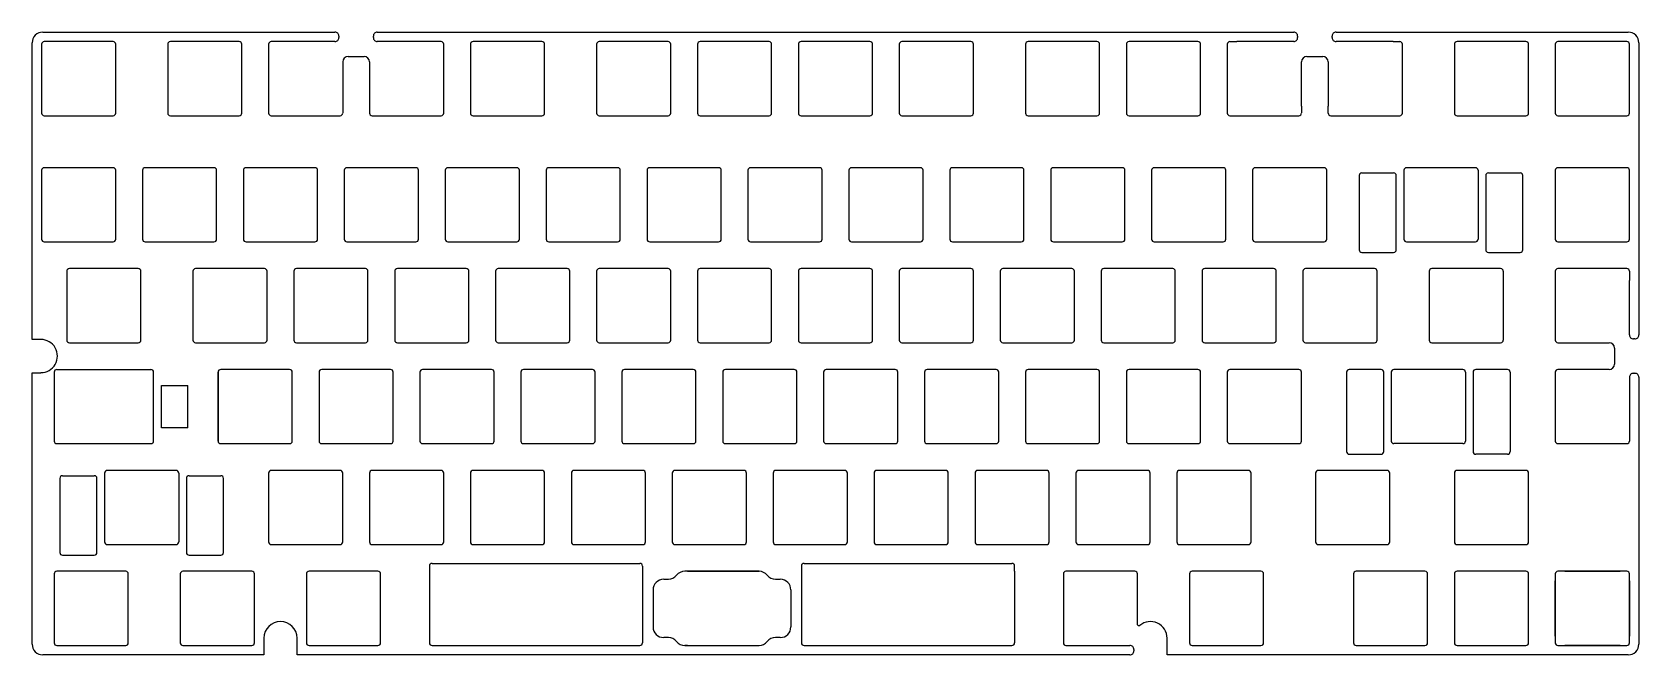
# Model space of a CAD drawing. Extents: x 701 to 1004, y 143 to 261.
import ezdxf

# ---------------------------------------------------------------- set-up
doc = ezdxf.new("R2010")
doc.units = 0
doc.header["$MEASUREMENT"] = 0
doc.layers.get('0').update_dxf_attribs({"linetype": 'CONTINUOUS'})
doc.layers.add('SHAPE2DVIEW', color=7, linetype='CONTINUOUS')
doc.layers.add('VISIBLE', color=7, linetype='CONTINUOUS')

msp = doc.modelspace()

# ---------------------------------------------------------------- linework, layer by layer
for p, q in [((700.56, 243.09), (700.56, 258.64)), ((702.56, 260.64), (718.11, 260.64)), ((718.11, 260.64), (724.37, 260.64)), ((724.37, 260.64), (741.92, 260.64)), ((741.92, 260.64), (743.42, 260.64)), ((743.42, 260.64), (757.72, 260.64)), ((745.2, 258.36), (745.2, 245.36)), ((746.98, 258.86), (745.7, 258.86)), ((757.42, 258.86), (746.98, 258.86)), ((757.72, 258.86), (757.42, 258.86)), ((758.47, 259.89), (758.47, 259.61)), ((764.97, 259.61), (764.97, 259.89)), ((765.72, 260.64), (780.02, 260.64)), ((766.03, 258.86), (765.72, 258.86)), ((776.47, 258.86), (766.03, 258.86)), ((777.75, 258.86), (776.47, 258.86)), ((780.02, 260.64), (781.52, 260.64)), ((781.52, 260.64), (799.07, 260.64)), ((799.07, 260.64), (805.34, 260.64)), ((805.34, 260.64), (822.89, 260.64)), ((822.89, 260.64), (824.39, 260.64)), ((824.39, 260.64), (841.94, 260.64)), ((841.94, 260.64), (843.44, 260.64)), ((843.44, 260.64), (860.99, 260.64)), ((860.99, 260.64), (862.49, 260.64)), ((862.49, 260.64), (880.04, 260.64)), ((880.04, 260.64), (886.3, 260.64)), ((886.3, 260.64), (903.85, 260.64)), ((903.85, 260.64), (905.35, 260.64)), ((905.35, 260.64), (922.9, 260.64)), ((922.9, 260.64), (924.4, 260.64)), ((924.4, 260.64), (938.7, 260.64)), ((926.67, 258.86), (927.95, 258.86)), ((938.7, 258.86), (927.95, 258.86)), ((939.45, 259.89), (939.45, 259.61)), ((945.95, 259.61), (945.95, 259.89)), ((946.7, 260.64), (961, 260.64)), ((957.45, 258.86), (946.7, 258.86)), ((957.45, 258.86), (958.72, 258.86)), ((961, 260.64), (967.26, 260.64)), ((967.26, 260.64), (984.81, 260.64)), ((984.81, 260.64), (986.31, 260.64)), ((986.31, 260.64), (1001.86, 260.64)), ((1003.86, 258.64), (1003.86, 243.09)), ((759.2, 255.03), (759.2, 245.38)), ((760.2, 256.03), (763.25, 256.03)), ((764.25, 255.03), (764.25, 245.36)), ((778.25, 246.64), (778.25, 257.09)), ((926.17, 257.09), (926.17, 246.64)), ((940.17, 246.64), (940.17, 255.03)), ((941.17, 256.03), (944.22, 256.03)), ((945.22, 255.03), (945.22, 246.64)), ((959.22, 246.64), (959.22, 257.09)), ((778.25, 246.64), (778.25, 246.64)), ((940.17, 246.64), (940.17, 246.64)), ((940.17, 246.64), (940.17, 245.38)), ((945.22, 245.36), (945.22, 246.64)), ((959.22, 246.64), (959.22, 246.64)), ((700.56, 236.83), (700.56, 243.09)), ((746.98, 244.86), (757.42, 244.86)), ((766.03, 244.86), (776.47, 244.86)), ((927.95, 244.86), (938.39, 244.86)), ((947, 244.86), (957.44, 244.86)), ((1003.86, 243.09), (1003.86, 236.83)), ((700.56, 219.28), (700.56, 236.83)), ((1003.86, 236.83), (1003.86, 236.83)), ((1003.86, 236.83), (1003.86, 219.28)), ((700.56, 202.62), (700.56, 219.28)), ((1003.86, 219.28), (1003.86, 217.78)), ((1000.31, 216), (989.87, 216)), ((1002.09, 215.5), (1002.09, 213.74)), ((1003.86, 217.78), (1003.86, 203.48)), ((988.09, 214.22), (988.09, 203.78)), ((1002.09, 203.48), (1002.09, 213.74)), ((702.21, 202.62), (700.56, 202.62)), ((988.59, 202), (989.87, 202)), ((989.87, 202), (998.25, 202)), ((999.25, 201), (999.25, 197.95)), ((1003.11, 202.73), (1002.84, 202.73)), ((700.56, 145.08), (700.56, 196.35)), ((700.56, 196.35), (702.21, 196.35)), ((988.09, 195.17), (988.09, 184.73)), ((989.87, 196.95), (988.59, 196.95)), ((998.25, 196.95), (989.87, 196.95)), ((1002.09, 195.48), (1002.09, 183.43)), ((1002.84, 196.23), (1003.11, 196.23)), ((1003.86, 195.48), (1003.86, 181.18)), ((989.87, 182.95), (1000.31, 182.95)), ((1003.86, 181.18), (1003.86, 179.68)), ((1003.86, 179.68), (1003.86, 162.13)), ((1003.86, 162.13), (1003.86, 160.63)), ((775.55, 159.85), (775.55, 145.35)), ((815.78, 159.85), (815.78, 145.35)), ((824.28, 158.85), (823.78, 158.85)), ((837.28, 158.85), (837.78, 158.85)), ((845.78, 159.85), (845.78, 145.35)), ((908.72, 158.85), (895.72, 158.85)), ((909.22, 148.84), (909.22, 158.35)), ((989.87, 158.85), (1000.31, 158.85)), ((1003.86, 160.63), (1003.86, 145.08)), ((817.78, 155.35), (817.78, 148.35)), ((819.78, 157.35), (820.66, 157.35)), ((840.9, 157.35), (841.78, 157.35)), ((843.78, 155.35), (843.78, 148.35)), ((895.22, 157.07), (895.22, 146.63)), ((988.09, 146.63), (988.09, 157.07)), ((1002.09, 157.07), (1002.09, 146.63)), ((909.22, 148.75), (909.22, 148.84)), ((744.3, 146.24), (744.3, 143.08)), ((750.57, 143.08), (750.57, 146.24)), ((820.66, 146.35), (819.78, 146.35)), ((841.78, 146.35), (840.9, 146.35)), ((914.79, 143.08), (914.79, 146.24)), ((1002.09, 146.63), (1002.09, 146.63)), ((702.94, 143.08), (702.56, 143.08)), ((720.49, 143.08), (702.94, 143.08)), ((726.76, 143.08), (720.49, 143.08)), ((744.3, 143.08), (726.76, 143.08)), ((768.12, 143.08), (750.57, 143.08)), ((772, 143.08), (768.12, 143.08)), ((813.8, 143.08), (772, 143.08)), ((802.2, 144.85), (809.52, 144.85)), ((817.24, 143.08), (813.8, 143.08)), ((834.79, 143.08), (817.24, 143.08)), ((824.28, 144.85), (823.78, 144.85)), ((844.33, 143.08), (834.79, 143.08)), ((837.28, 144.85), (837.78, 144.85)), ((883.9, 143.08), (844.33, 143.08)), ((872.43, 144.85), (879.75, 144.85)), ((893.44, 143.08), (883.9, 143.08)), ((907.78, 143.08), (893.44, 143.08)), ((895.72, 144.85), (897, 144.85)), ((897, 144.85), (907.78, 144.85)), ((908.53, 144.1), (908.53, 143.83)), ((917.25, 143.08), (914.79, 143.08)), ((934.8, 143.08), (917.25, 143.08)), ((948.21, 143.08), (934.8, 143.08)), ((965.76, 143.08), (948.21, 143.08)), ((967.26, 143.08), (965.76, 143.08)), ((984.81, 143.08), (967.26, 143.08)), ((986.31, 143.08), (984.81, 143.08)), ((1001.86, 143.08), (986.31, 143.08)), ((1000.31, 144.85), (989.87, 144.85))]:
    msp.add_line(p, q)
at = {"linetype": 'Continuous'}
for p, q in [((705.22, 196.95), (722.98, 196.95)), ((735.67, 183.45), (735.67, 196.45)), ((724.98, 185.95), (724.98, 193.95)), ((724.98, 193.95), (729.98, 193.95)), ((729.98, 185.95), (729.98, 193.95)), ((729.98, 185.95), (724.98, 185.95)), ((705.22, 182.95), (722.98, 182.95)), ((776.05, 160.35), (815.28, 160.35)), ((824.28, 158.85), (837.28, 158.85)), ((846.28, 160.35), (885.51, 160.35)), ((886.01, 158.85), (886.01, 145.35)), ((776.05, 144.85), (802.2, 144.85)), ((809.52, 144.85), (815.28, 144.85)), ((846.28, 144.85), (872.43, 144.85)), ((879.75, 144.85), (885.51, 144.85))]:
    msp.add_line(p, q, dxfattribs=at)
at = {"color": 0}
for p, q in [((837.78, 158.85), (823.78, 158.85)), ((823.78, 144.85), (837.78, 144.85))]:
    msp.add_line(p, q, dxfattribs=at)
for centre, radius, start, end in [((702.56, 258.64), 2, 89.9972, 180.0028), ((757.72, 259.89), 0.75, 359.9995, 90.0005), ((757.72, 259.61), 0.75, 269.9995, 0.0005), ((765.72, 259.89), 0.75, 89.9995, 180.0005), ((765.72, 259.61), 0.75, 179.9995, 270.0005), ((938.7, 259.89), 0.75, 359.9995, 90.0005), ((938.7, 259.61), 0.75, 269.9995, 0.0005), ((946.7, 259.89), 0.75, 89.9995, 180.0005), ((946.7, 259.61), 0.75, 179.9995, 270.0005), ((1001.86, 258.64), 2, 359.9997, 90.0037), ((760.2, 255.03), 1, 90.003, 179.997), ((763.25, 255.03), 1, 0.0022, 89.9978), ((941.17, 255.03), 1, 90.003, 179.997), ((944.22, 255.03), 1, 0.0031, 89.9987), ((1002.84, 203.48), 0.75, 179.9995, 270.0005), ((1003.11, 203.48), 0.75, 269.9995, 0.0005), ((702.21, 199.49), 3.13, 269.9978, 90.0022), ((998.25, 201), 1, 0.0022, 89.9978), ((998.25, 197.95), 1, 270.0014, 359.9986), ((1002.84, 195.48), 0.75, 89.9995, 180.0005), ((1003.11, 195.48), 0.75, 359.9995, 90.0005), ((820.66, 159.35), 2, 270, 321.3178), ((823.78, 156.85), 2, 90, 141.3178), ((837.78, 156.85), 2, 38.6822, 90), ((840.9, 159.35), 2, 218.6822, 270), ((819.78, 155.35), 2, 90, 180), ((841.78, 155.35), 2, 0, 90), ((747.44, 146.24), 3.13, 359.9989, 179.9967), ((909.51, 148.98), 0.362, 218.5627, 293.3495), ((911.66, 146.24), 3.13, 359.9996, 129.9465), ((819.78, 148.35), 2, 180, 270), ((820.66, 144.35), 2, 38.6822, 90), ((823.78, 146.85), 2, 218.6822, 270), ((837.78, 146.85), 2, 270, 321.3178), ((840.9, 144.35), 2, 90, 141.3178), ((841.78, 148.35), 2, 270, 0), ((702.56, 145.08), 2, 179.9988, 270.0047), ((907.78, 144.1), 0.75, 359.9995, 90.0005), ((907.78, 143.83), 0.75, 269.9995, 0.0005), ((1001.86, 145.08), 2, 269.9986, 0.0014)]:
    msp.add_arc(centre, radius, start, end)
at = {"layer": 'SHAPE2DVIEW'}
for p, q in [((702.34, 258.36), (702.34, 245.36)), ((715.84, 258.86), (702.84, 258.86)), ((716.34, 245.36), (716.34, 258.36)), ((726.15, 258.36), (726.15, 245.36)), ((739.65, 258.86), (726.65, 258.86)), ((740.15, 245.36), (740.15, 258.36)), ((778.25, 245.36), (778.25, 258.36)), ((783.3, 258.36), (783.3, 245.36)), ((796.8, 258.86), (783.8, 258.86)), ((797.3, 245.36), (797.3, 258.36)), ((807.11, 258.36), (807.11, 245.36)), ((820.61, 258.86), (807.61, 258.86)), ((821.11, 245.36), (821.11, 258.36)), ((826.16, 258.36), (826.16, 245.36)), ((839.66, 258.86), (826.66, 258.86)), ((840.16, 245.36), (840.16, 258.36)), ((845.21, 258.36), (845.21, 245.36)), ((858.71, 258.86), (845.71, 258.86)), ((859.21, 245.36), (859.21, 258.36)), ((864.26, 258.36), (864.26, 245.36)), ((877.76, 258.86), (864.76, 258.86)), ((878.26, 245.36), (878.26, 258.36)), ((888.07, 258.36), (888.07, 245.36)), ((901.57, 258.86), (888.57, 258.86)), ((902.07, 245.36), (902.07, 258.36)), ((907.12, 258.36), (907.12, 245.36)), ((920.62, 258.86), (907.62, 258.86)), ((921.12, 245.36), (921.12, 258.36)), ((926.17, 258.36), (926.17, 245.36)), ((959.22, 245.36), (959.22, 258.36)), ((969.04, 258.36), (969.04, 245.36)), ((982.54, 258.86), (969.54, 258.86)), ((983.04, 245.36), (983.04, 258.36)), ((988.09, 258.36), (988.09, 245.36)), ((1001.59, 258.86), (988.59, 258.86)), ((1002.09, 245.36), (1002.09, 258.36)), ((702.84, 244.86), (715.84, 244.86)), ((726.65, 244.86), (739.65, 244.86)), ((745.7, 244.86), (758.7, 244.86)), ((764.75, 244.86), (777.75, 244.86)), ((783.8, 244.86), (796.8, 244.86)), ((807.61, 244.86), (820.61, 244.86)), ((826.66, 244.86), (839.66, 244.86)), ((845.71, 244.86), (858.71, 244.86)), ((864.76, 244.86), (877.76, 244.86)), ((888.57, 244.86), (901.57, 244.86)), ((907.62, 244.86), (920.62, 244.86)), ((926.67, 244.86), (939.67, 244.86)), ((945.72, 244.86), (958.72, 244.86)), ((969.54, 244.86), (982.54, 244.86)), ((988.59, 244.86), (1001.59, 244.86)), ((702.34, 234.55), (702.34, 221.55)), ((715.84, 235.05), (702.84, 235.05)), ((716.34, 221.55), (716.34, 234.55)), ((721.39, 234.55), (721.39, 221.55)), ((734.89, 235.05), (721.89, 235.05)), ((735.39, 221.55), (735.39, 234.55)), ((740.44, 234.55), (740.44, 221.55)), ((753.94, 235.05), (740.94, 235.05)), ((754.44, 221.55), (754.44, 234.55)), ((759.49, 234.55), (759.49, 221.55)), ((772.99, 235.05), (759.99, 235.05)), ((773.49, 221.55), (773.49, 234.55)), ((778.54, 234.55), (778.54, 221.55)), ((792.04, 235.05), (779.04, 235.05)), ((792.54, 221.55), (792.54, 234.55)), ((797.59, 234.55), (797.59, 221.55)), ((811.09, 235.05), (798.09, 235.05)), ((811.59, 221.55), (811.59, 234.55)), ((816.64, 234.55), (816.64, 221.55)), ((830.14, 235.05), (817.14, 235.05)), ((830.64, 221.55), (830.64, 234.55)), ((835.69, 234.55), (835.69, 221.55)), ((849.19, 235.05), (836.19, 235.05)), ((849.69, 221.55), (849.69, 234.55)), ((854.74, 234.55), (854.74, 221.55)), ((868.24, 235.05), (855.24, 235.05)), ((868.74, 221.55), (868.74, 234.55)), ((873.79, 234.55), (873.79, 221.55)), ((887.29, 235.05), (874.29, 235.05)), ((887.79, 221.55), (887.79, 234.55)), ((892.84, 234.55), (892.84, 221.55)), ((906.34, 235.05), (893.34, 235.05)), ((906.84, 221.55), (906.84, 234.55)), ((911.89, 234.55), (911.89, 221.55)), ((925.39, 235.05), (912.39, 235.05)), ((925.89, 221.55), (925.89, 234.55)), ((930.94, 234.55), (930.94, 221.55)), ((944.44, 235.05), (931.44, 235.05)), ((944.94, 221.55), (944.94, 234.55)), ((951.07, 233.55), (951.07, 219.55)), ((951.57, 234.05), (957.57, 234.05)), ((958.07, 219.55), (958.07, 233.55)), ((959.51, 234.55), (959.51, 221.55)), ((973.01, 235.05), (960.01, 235.05)), ((973.51, 234.55), (973.51, 221.55)), ((974.95, 233.55), (974.95, 219.55)), ((975.45, 234.05), (981.45, 234.05)), ((981.95, 219.55), (981.95, 233.55)), ((988.09, 234.55), (988.09, 221.55)), ((1001.59, 235.05), (988.59, 235.05)), ((1002.09, 221.55), (1002.09, 234.55)), ((702.84, 221.05), (715.84, 221.05)), ((721.89, 221.05), (734.89, 221.05)), ((740.94, 221.05), (753.94, 221.05)), ((759.99, 221.05), (772.99, 221.05)), ((779.04, 221.05), (792.04, 221.05)), ((798.09, 221.05), (811.09, 221.05)), ((817.14, 221.05), (830.14, 221.05)), ((836.19, 221.05), (849.19, 221.05)), ((855.24, 221.05), (868.24, 221.05)), ((874.29, 221.05), (887.29, 221.05)), ((893.34, 221.05), (906.34, 221.05)), ((912.39, 221.05), (925.39, 221.05)), ((931.44, 221.05), (944.44, 221.05)), ((951.57, 219.05), (957.57, 219.05)), ((960.01, 221.05), (973.01, 221.05)), ((975.45, 219.05), (981.45, 219.05)), ((988.59, 221.05), (1001.59, 221.05)), ((707.1, 215.5), (707.1, 202.5)), ((720.6, 216), (707.6, 216)), ((721.1, 202.5), (721.1, 215.5)), ((730.91, 215.5), (730.91, 202.5)), ((744.41, 216), (731.41, 216)), ((744.91, 202.5), (744.91, 215.5)), ((749.96, 215.5), (749.96, 202.5)), ((763.46, 216), (750.46, 216)), ((763.96, 202.5), (763.96, 215.5)), ((769.01, 215.5), (769.01, 202.5)), ((782.51, 216), (769.51, 216)), ((783.01, 202.5), (783.01, 215.5)), ((788.06, 215.5), (788.06, 202.5)), ((801.56, 216), (788.56, 216)), ((802.06, 202.5), (802.06, 215.5)), ((807.11, 215.5), (807.11, 202.5)), ((820.61, 216), (807.61, 216)), ((821.11, 202.5), (821.11, 215.5)), ((826.16, 215.5), (826.16, 202.5)), ((839.66, 216), (826.66, 216)), ((840.16, 202.5), (840.16, 215.5)), ((845.21, 215.5), (845.21, 202.5)), ((858.71, 216), (845.71, 216)), ((859.21, 202.5), (859.21, 215.5)), ((864.26, 215.5), (864.26, 202.5)), ((877.76, 216), (864.76, 216)), ((878.26, 202.5), (878.26, 215.5)), ((883.31, 215.5), (883.31, 202.5)), ((896.81, 216), (883.81, 216)), ((897.31, 202.5), (897.31, 215.5)), ((902.36, 215.5), (902.36, 202.5)), ((915.86, 216), (902.86, 216)), ((916.36, 202.5), (916.36, 215.5)), ((921.41, 215.5), (921.41, 202.5)), ((934.91, 216), (921.91, 216)), ((935.41, 202.5), (935.41, 215.5)), ((940.46, 215.5), (940.46, 202.5)), ((953.96, 216), (940.96, 216)), ((954.46, 202.5), (954.46, 215.5)), ((964.27, 215.5), (964.27, 202.5)), ((977.77, 216), (964.77, 216)), ((978.27, 215.5), (978.27, 202.5)), ((988.09, 215.5), (988.09, 202.5)), ((1001.59, 216), (988.59, 216)), ((707.6, 202), (720.6, 202)), ((731.41, 202), (744.41, 202)), ((750.46, 202), (763.46, 202)), ((769.51, 202), (782.51, 202)), ((788.56, 202), (801.56, 202)), ((807.61, 202), (820.61, 202)), ((826.66, 202), (839.66, 202)), ((845.71, 202), (858.71, 202)), ((864.76, 202), (877.76, 202)), ((883.81, 202), (896.81, 202)), ((902.86, 202), (915.86, 202)), ((921.91, 202), (934.91, 202)), ((940.96, 202), (953.96, 202)), ((964.77, 202), (977.77, 202)), ((723.48, 183.45), (723.48, 196.45)), ((735.67, 196.45), (735.67, 183.45)), ((749.17, 196.95), (736.17, 196.95)), ((749.67, 183.45), (749.67, 196.45)), ((754.72, 196.45), (754.72, 183.45)), ((768.22, 196.95), (755.22, 196.95)), ((768.72, 183.45), (768.72, 196.45)), ((773.77, 196.45), (773.77, 183.45)), ((787.27, 196.95), (774.27, 196.95)), ((787.77, 183.45), (787.77, 196.45)), ((792.82, 196.45), (792.82, 183.45)), ((806.32, 196.95), (793.32, 196.95)), ((806.82, 183.45), (806.82, 196.45)), ((811.87, 196.45), (811.87, 183.45)), ((825.37, 196.95), (812.37, 196.95)), ((825.87, 183.45), (825.87, 196.45)), ((830.92, 196.45), (830.92, 183.45)), ((844.42, 196.95), (831.42, 196.95)), ((844.92, 183.45), (844.92, 196.45)), ((849.97, 196.45), (849.97, 183.45)), ((863.47, 196.95), (850.47, 196.95)), ((863.97, 183.45), (863.97, 196.45)), ((869.02, 196.45), (869.02, 183.45)), ((882.52, 196.95), (869.52, 196.95)), ((883.02, 183.45), (883.02, 196.45)), ((888.07, 196.45), (888.07, 183.45)), ((901.57, 196.95), (888.57, 196.95)), ((902.07, 183.45), (902.07, 196.45)), ((907.12, 196.45), (907.12, 183.45)), ((920.62, 196.95), (907.62, 196.95)), ((921.12, 183.45), (921.12, 196.45)), ((926.17, 196.45), (926.17, 183.45)), ((939.67, 196.95), (926.67, 196.95)), ((940.17, 183.45), (940.17, 196.45)), ((948.69, 196.45), (948.69, 181.45)), ((955.19, 196.95), (949.19, 196.95)), ((955.69, 181.45), (955.69, 196.45)), ((957.13, 196.45), (957.13, 183.45)), ((970.63, 196.95), (957.63, 196.95)), ((971.13, 196.45), (971.13, 183.45)), ((972.57, 196.45), (972.57, 181.45)), ((979.07, 196.95), (973.07, 196.95)), ((979.57, 196.45), (979.57, 181.45)), ((988.09, 196.45), (988.09, 183.45)), ((736.17, 182.95), (749.17, 182.95)), ((755.22, 182.95), (768.22, 182.95)), ((774.27, 182.95), (787.27, 182.95)), ((793.32, 182.95), (806.32, 182.95)), ((812.37, 182.95), (825.37, 182.95)), ((831.42, 182.95), (844.42, 182.95)), ((850.47, 182.95), (863.47, 182.95)), ((869.52, 182.95), (882.52, 182.95)), ((888.57, 182.95), (901.57, 182.95)), ((907.62, 182.95), (920.62, 182.95)), ((926.67, 182.95), (939.67, 182.95)), ((970.63, 182.95), (957.63, 182.95)), ((988.59, 182.95), (1001.59, 182.95)), ((949.19, 180.95), (955.19, 180.95)), ((979.07, 180.95), (973.07, 180.95)), ((705.8, 176.4), (705.8, 162.4)), ((706.3, 176.9), (712.3, 176.9)), ((712.8, 162.4), (712.8, 176.4)), ((714.24, 177.4), (714.24, 164.4)), ((727.74, 177.9), (714.74, 177.9)), ((728.24, 177.4), (728.24, 164.4)), ((729.68, 176.4), (729.68, 162.4)), ((730.18, 176.9), (736.18, 176.9)), ((736.68, 162.4), (736.68, 176.4)), ((745.2, 177.4), (745.2, 164.4)), ((758.7, 177.9), (745.7, 177.9)), ((759.2, 164.4), (759.2, 177.4)), ((764.25, 177.4), (764.25, 164.4)), ((777.75, 177.9), (764.75, 177.9)), ((778.25, 164.4), (778.25, 177.4)), ((783.3, 177.4), (783.3, 164.4)), ((796.8, 177.9), (783.8, 177.9)), ((797.3, 164.4), (797.3, 177.4)), ((802.35, 177.4), (802.35, 164.4)), ((815.85, 177.9), (802.85, 177.9)), ((816.35, 164.4), (816.35, 177.4)), ((821.4, 177.4), (821.4, 164.4)), ((834.9, 177.9), (821.9, 177.9)), ((835.4, 164.4), (835.4, 177.4)), ((840.45, 177.4), (840.45, 164.4)), ((853.95, 177.9), (840.95, 177.9)), ((854.45, 164.4), (854.45, 177.4)), ((859.5, 177.4), (859.5, 164.4)), ((873, 177.9), (860, 177.9)), ((873.5, 164.4), (873.5, 177.4)), ((878.55, 177.4), (878.55, 164.4)), ((892.05, 177.9), (879.05, 177.9)), ((892.55, 164.4), (892.55, 177.4)), ((897.6, 177.4), (897.6, 164.4)), ((911.1, 177.9), (898.1, 177.9)), ((911.6, 164.4), (911.6, 177.4)), ((916.65, 177.4), (916.65, 164.4)), ((930.15, 177.9), (917.15, 177.9)), ((930.65, 164.4), (930.65, 177.4)), ((942.84, 177.4), (942.84, 164.4)), ((956.34, 177.9), (943.34, 177.9)), ((956.84, 164.4), (956.84, 177.4)), ((969.04, 177.4), (969.04, 164.4)), ((982.54, 177.9), (969.54, 177.9)), ((983.04, 164.4), (983.04, 177.4)), ((714.74, 163.9), (727.74, 163.9)), ((745.7, 163.9), (758.7, 163.9)), ((764.75, 163.9), (777.75, 163.9)), ((783.8, 163.9), (796.8, 163.9)), ((802.85, 163.9), (815.85, 163.9)), ((821.9, 163.9), (834.9, 163.9)), ((840.95, 163.9), (853.95, 163.9)), ((860, 163.9), (873, 163.9)), ((879.05, 163.9), (892.05, 163.9)), ((898.1, 163.9), (911.1, 163.9)), ((917.15, 163.9), (930.15, 163.9)), ((943.34, 163.9), (956.34, 163.9)), ((969.54, 163.9), (982.54, 163.9)), ((706.3, 161.9), (712.3, 161.9)), ((730.18, 161.9), (736.18, 161.9)), ((704.72, 158.35), (704.72, 145.35)), ((718.22, 158.85), (705.22, 158.85)), ((718.72, 145.35), (718.72, 158.35)), ((728.53, 158.35), (728.53, 145.35)), ((742.03, 158.85), (729.03, 158.85)), ((742.53, 145.35), (742.53, 158.35)), ((752.34, 158.35), (752.34, 145.35)), ((765.84, 158.85), (752.84, 158.85)), ((766.34, 145.35), (766.34, 158.35)), ((837.28, 158.85), (824.28, 158.85)), ((895.22, 158.35), (895.22, 145.35)), ((919.03, 158.35), (919.03, 145.35)), ((932.53, 158.85), (919.53, 158.85)), ((933.03, 145.35), (933.03, 158.35)), ((949.99, 158.35), (949.99, 145.35)), ((963.49, 158.85), (950.49, 158.85)), ((963.99, 145.35), (963.99, 158.35)), ((969.04, 158.35), (969.04, 145.35)), ((982.54, 158.85), (969.54, 158.85)), ((983.04, 145.35), (983.04, 158.35)), ((988.09, 158.35), (988.09, 145.35)), ((1001.59, 158.85), (988.59, 158.85)), ((1002.09, 145.35), (1002.09, 158.35)), ((705.22, 144.85), (718.22, 144.85)), ((729.03, 144.85), (742.03, 144.85)), ((752.84, 144.85), (765.84, 144.85)), ((824.28, 144.85), (837.28, 144.85)), ((919.53, 144.85), (932.53, 144.85)), ((950.49, 144.85), (963.49, 144.85)), ((969.54, 144.85), (982.54, 144.85)), ((988.59, 144.85), (1001.59, 144.85))]:
    msp.add_line(p, q, dxfattribs=at)
for centre, start, end in [((702.84, 258.36), 90, 180), ((715.84, 258.36), 0, 90), ((726.65, 258.36), 90, 180), ((739.65, 258.36), 0, 90), ((745.7, 258.36), 90, 180), ((777.75, 258.36), 0, 90), ((783.8, 258.36), 90, 180), ((796.8, 258.36), 0, 90), ((807.61, 258.36), 90, 180), ((820.61, 258.36), 0, 90), ((826.66, 258.36), 90, 180), ((839.66, 258.36), 0, 90), ((845.71, 258.36), 90, 180), ((858.71, 258.36), 0, 90), ((864.76, 258.36), 90, 180), ((877.76, 258.36), 0, 90), ((888.57, 258.36), 90, 180), ((901.57, 258.36), 0, 90), ((907.62, 258.36), 90, 180), ((920.62, 258.36), 0, 90), ((926.67, 258.36), 90, 180), ((958.72, 258.36), 0, 90), ((969.54, 258.36), 90, 180), ((982.54, 258.36), 0, 90), ((988.59, 258.36), 90, 180), ((1001.59, 258.36), 0, 90), ((702.84, 245.36), 180, 270), ((715.84, 245.36), 270, 0), ((726.65, 245.36), 180, 270), ((739.65, 245.36), 270, 0), ((745.7, 245.36), 180, 270), ((758.7, 245.36), 270, 0), ((764.75, 245.36), 180, 270), ((777.75, 245.36), 270, 0), ((783.8, 245.36), 180, 270), ((796.8, 245.36), 270, 0), ((807.61, 245.36), 180, 270), ((820.61, 245.36), 270, 0), ((826.66, 245.36), 180, 270), ((839.66, 245.36), 270, 0), ((845.71, 245.36), 180, 270), ((858.71, 245.36), 270, 0), ((864.76, 245.36), 180, 270), ((877.76, 245.36), 270, 0), ((888.57, 245.36), 180, 270), ((901.57, 245.36), 270, 0), ((907.62, 245.36), 180, 270), ((920.62, 245.36), 270, 0), ((926.67, 245.36), 180, 270), ((939.67, 245.36), 270, 0), ((945.72, 245.36), 180, 270), ((958.72, 245.36), 270, 0), ((969.54, 245.36), 180, 270), ((982.54, 245.36), 270, 0), ((988.59, 245.36), 180, 270), ((1001.59, 245.36), 270, 0), ((702.84, 234.55), 90, 180), ((715.84, 234.55), 0, 90), ((721.89, 234.55), 90, 180), ((734.89, 234.55), 0, 90), ((740.94, 234.55), 90, 180), ((753.94, 234.55), 0, 90), ((759.99, 234.55), 90, 180), ((772.99, 234.55), 0, 90), ((779.04, 234.55), 90, 180), ((792.04, 234.55), 0, 90), ((798.09, 234.55), 90, 180), ((811.09, 234.55), 0, 90), ((817.14, 234.55), 90, 180), ((830.14, 234.55), 0, 90), ((836.19, 234.55), 90, 180), ((849.19, 234.55), 0, 90), ((855.24, 234.55), 90, 180), ((868.24, 234.55), 0, 90), ((874.29, 234.55), 90, 180), ((887.29, 234.55), 0, 90), ((893.34, 234.55), 90, 180), ((906.34, 234.55), 0, 90), ((912.39, 234.55), 90, 180), ((925.39, 234.55), 0, 90), ((931.44, 234.55), 90, 180), ((944.44, 234.55), 0, 90), ((951.57, 233.55), 90, 180), ((957.57, 233.55), 0, 90), ((960.01, 234.55), 90, 180), ((973.01, 234.55), 0, 90), ((975.45, 233.55), 90, 180), ((981.45, 233.55), 0, 90), ((988.59, 234.55), 90, 180), ((1001.59, 234.55), 0, 90), ((702.84, 221.55), 180, 270), ((715.84, 221.55), 270, 0), ((721.89, 221.55), 180, 270), ((734.89, 221.55), 270, 0), ((740.94, 221.55), 180, 270), ((753.94, 221.55), 270, 0), ((759.99, 221.55), 180, 270), ((772.99, 221.55), 270, 0), ((779.04, 221.55), 180, 270), ((792.04, 221.55), 270, 0), ((798.09, 221.55), 180, 270), ((811.09, 221.55), 270, 0), ((817.14, 221.55), 180, 270), ((830.14, 221.55), 270, 0), ((836.19, 221.55), 180, 270), ((849.19, 221.55), 270, 0), ((855.24, 221.55), 180, 270), ((868.24, 221.55), 270, 0), ((874.29, 221.55), 180, 270), ((887.29, 221.55), 270, 0), ((893.34, 221.55), 180, 270), ((906.34, 221.55), 270, 0), ((912.39, 221.55), 180, 270), ((925.39, 221.55), 270, 0), ((931.44, 221.55), 180, 270), ((944.44, 221.55), 270, 0), ((960.01, 221.55), 180, 270), ((973.01, 221.55), 270, 0), ((988.59, 221.55), 180, 270), ((1001.59, 221.55), 270, 0), ((951.57, 219.55), 180, 270), ((957.57, 219.55), 270, 0), ((975.45, 219.55), 180, 270), ((981.45, 219.55), 270, 0), ((707.6, 215.5), 90, 180), ((720.6, 215.5), 0, 90), ((731.41, 215.5), 90, 180), ((744.41, 215.5), 0, 90), ((750.46, 215.5), 90, 180), ((763.46, 215.5), 0, 90), ((769.51, 215.5), 90, 180), ((782.51, 215.5), 0, 90), ((788.56, 215.5), 90, 180), ((801.56, 215.5), 0, 90), ((807.61, 215.5), 90, 180), ((820.61, 215.5), 0, 90), ((826.66, 215.5), 90, 180), ((839.66, 215.5), 0, 90), ((845.71, 215.5), 90, 180), ((858.71, 215.5), 0, 90), ((864.76, 215.5), 90, 180), ((877.76, 215.5), 0, 90), ((883.81, 215.5), 90, 180), ((896.81, 215.5), 0, 90), ((902.86, 215.5), 90, 180), ((915.86, 215.5), 0, 90), ((921.91, 215.5), 90, 180), ((934.91, 215.5), 0, 90), ((940.96, 215.5), 90, 180), ((953.96, 215.5), 0, 90), ((964.77, 215.5), 90, 180), ((977.77, 215.5), 0, 90), ((988.59, 215.5), 90, 180), ((1001.59, 215.5), 0, 90), ((707.6, 202.5), 180, 270), ((720.6, 202.5), 270, 0), ((731.41, 202.5), 180, 270), ((744.41, 202.5), 270, 0), ((750.46, 202.5), 180, 270), ((763.46, 202.5), 270, 0), ((769.51, 202.5), 180, 270), ((782.51, 202.5), 270, 0), ((788.56, 202.5), 180, 270), ((801.56, 202.5), 270, 0), ((807.61, 202.5), 180, 270), ((820.61, 202.5), 270, 0), ((826.66, 202.5), 180, 270), ((839.66, 202.5), 270, 0), ((845.71, 202.5), 180, 270), ((858.71, 202.5), 270, 0), ((864.76, 202.5), 180, 270), ((877.76, 202.5), 270, 0), ((883.81, 202.5), 180, 270), ((896.81, 202.5), 270, 0), ((902.86, 202.5), 180, 270), ((915.86, 202.5), 270, 0), ((921.91, 202.5), 180, 270), ((934.91, 202.5), 270, 0), ((940.96, 202.5), 180, 270), ((953.96, 202.5), 270, 0), ((964.77, 202.5), 180, 270), ((977.77, 202.5), 270, 0), ((988.59, 202.5), 180, 270), ((722.98, 196.45), 0, 90), ((736.17, 196.45), 90, 180), ((749.17, 196.45), 0, 90), ((755.22, 196.45), 90, 180), ((768.22, 196.45), 0, 90), ((774.27, 196.45), 90, 180), ((787.27, 196.45), 0, 90), ((793.32, 196.45), 90, 180), ((806.32, 196.45), 0, 90), ((812.37, 196.45), 90, 180), ((825.37, 196.45), 0, 90), ((831.42, 196.45), 90, 180), ((844.42, 196.45), 0, 90), ((850.47, 196.45), 90, 180), ((863.47, 196.45), 0, 90), ((869.52, 196.45), 90, 180), ((882.52, 196.45), 0, 90), ((888.57, 196.45), 90, 180), ((901.57, 196.45), 0, 90), ((907.62, 196.45), 90, 180), ((920.62, 196.45), 0, 90), ((926.67, 196.45), 90, 180), ((939.67, 196.45), 0, 90), ((949.19, 196.45), 90, 180), ((955.19, 196.45), 0, 90), ((957.63, 196.45), 90, 180), ((970.63, 196.45), 0, 90), ((973.07, 196.45), 90, 180), ((979.07, 196.45), 0, 90), ((988.59, 196.45), 90, 180), ((722.98, 183.45), 270, 0), ((736.17, 183.45), 180, 270), ((749.17, 183.45), 270, 0), ((755.22, 183.45), 180, 270), ((768.22, 183.45), 270, 0), ((774.27, 183.45), 180, 270), ((787.27, 183.45), 270, 0), ((793.32, 183.45), 180, 270), ((806.32, 183.45), 270, 0), ((812.37, 183.45), 180, 270), ((825.37, 183.45), 270, 0), ((831.42, 183.45), 180, 270), ((844.42, 183.45), 270, 0), ((850.47, 183.45), 180, 270), ((863.47, 183.45), 270, 0), ((869.52, 183.45), 180, 270), ((882.52, 183.45), 270, 0), ((888.57, 183.45), 180, 270), ((901.57, 183.45), 270, 0), ((907.62, 183.45), 180, 270), ((920.62, 183.45), 270, 0), ((926.67, 183.45), 180, 270), ((939.67, 183.45), 270, 0), ((957.63, 183.45), 180, 270), ((970.63, 183.45), 270, 0), ((988.59, 183.45), 180, 270), ((1001.59, 183.45), 270, 0), ((949.19, 181.45), 180, 270), ((955.19, 181.45), 270, 0), ((973.07, 181.45), 180, 270), ((979.07, 181.45), 270, 0), ((706.3, 176.4), 90, 180), ((712.3, 176.4), 0, 90), ((714.74, 177.4), 90, 180), ((727.74, 177.4), 0, 90), ((730.18, 176.4), 90, 180), ((736.18, 176.4), 0, 90), ((745.7, 177.4), 90, 180), ((758.7, 177.4), 0, 90), ((764.75, 177.4), 90, 180), ((777.75, 177.4), 0, 90), ((783.8, 177.4), 90, 180), ((796.8, 177.4), 0, 90), ((802.85, 177.4), 90, 180), ((815.85, 177.4), 0, 90), ((821.9, 177.4), 90, 180), ((834.9, 177.4), 0, 90), ((840.95, 177.4), 90, 180), ((853.95, 177.4), 0, 90), ((860, 177.4), 90, 180), ((873, 177.4), 0, 90), ((879.05, 177.4), 90, 180), ((892.05, 177.4), 0, 90), ((898.1, 177.4), 90, 180), ((911.1, 177.4), 0, 90), ((917.15, 177.4), 90, 180), ((930.15, 177.4), 0, 90), ((943.34, 177.4), 90, 180), ((956.34, 177.4), 0, 90), ((969.54, 177.4), 90, 180), ((982.54, 177.4), 0, 90), ((714.74, 164.4), 180, 270), ((727.74, 164.4), 270, 0), ((745.7, 164.4), 180, 270), ((758.7, 164.4), 270, 0), ((764.75, 164.4), 180, 270), ((777.75, 164.4), 270, 0), ((783.8, 164.4), 180, 270), ((796.8, 164.4), 270, 0), ((802.85, 164.4), 180, 270), ((815.85, 164.4), 270, 0), ((821.9, 164.4), 180, 270), ((834.9, 164.4), 270, 0), ((840.95, 164.4), 180, 270), ((853.95, 164.4), 270, 0), ((860, 164.4), 180, 270), ((873, 164.4), 270, 0), ((879.05, 164.4), 180, 270), ((892.05, 164.4), 270, 0), ((898.1, 164.4), 180, 270), ((911.1, 164.4), 270, 0), ((917.15, 164.4), 180, 270), ((930.15, 164.4), 270, 0), ((943.34, 164.4), 180, 270), ((956.34, 164.4), 270, 0), ((969.54, 164.4), 180, 270), ((982.54, 164.4), 270, 0), ((706.3, 162.4), 180, 270), ((712.3, 162.4), 270, 0), ((730.18, 162.4), 180, 270), ((736.18, 162.4), 270, 0), ((705.22, 158.35), 90, 180), ((718.22, 158.35), 0, 90), ((729.03, 158.35), 90, 180), ((742.03, 158.35), 0, 90), ((752.84, 158.35), 90, 180), ((765.84, 158.35), 0, 90), ((895.72, 158.35), 90, 180), ((908.72, 158.35), 0, 90), ((919.53, 158.35), 90, 180), ((932.53, 158.35), 0, 90), ((950.49, 158.35), 90, 180), ((963.49, 158.35), 0, 90), ((969.54, 158.35), 90, 180), ((982.54, 158.35), 0, 90), ((988.59, 158.35), 90, 180), ((1001.59, 158.35), 0, 90), ((705.22, 145.35), 180, 270), ((718.22, 145.35), 270, 0), ((729.03, 145.35), 180, 270), ((742.03, 145.35), 270, 0), ((752.84, 145.35), 180, 270), ((765.84, 145.35), 270, 0), ((776.05, 145.35), 180, 270), ((815.28, 145.35), 270, 0), ((846.28, 145.35), 180, 270), ((885.51, 145.35), 270, 0), ((895.72, 145.35), 180, 270), ((919.53, 145.35), 180, 270), ((932.53, 145.35), 270, 0), ((950.49, 145.35), 180, 270), ((963.49, 145.35), 270, 0), ((969.54, 145.35), 180, 270), ((982.54, 145.35), 270, 0), ((988.59, 145.35), 180, 270), ((1001.59, 145.35), 270, 0)]:
    msp.add_arc(centre, 0.5, start, end, dxfattribs=at)
at = {"layer": 'VISIBLE'}
for p, q in [((704.72, 196.45), (704.72, 183.45)), ((886.01, 158.85), (886.01, 159.85))]:
    msp.add_line(p, q, dxfattribs=at)
for centre, start, end in [((705.22, 196.45), 90, 180), ((705.22, 183.45), 180, 270), ((776.05, 159.85), 90, 180), ((815.28, 159.85), 0, 90), ((846.28, 159.85), 90, 180), ((885.51, 159.85), 0, 90)]:
    msp.add_arc(centre, 0.5, start, end, dxfattribs=at)

doc.saveas('drawing.dxf')
